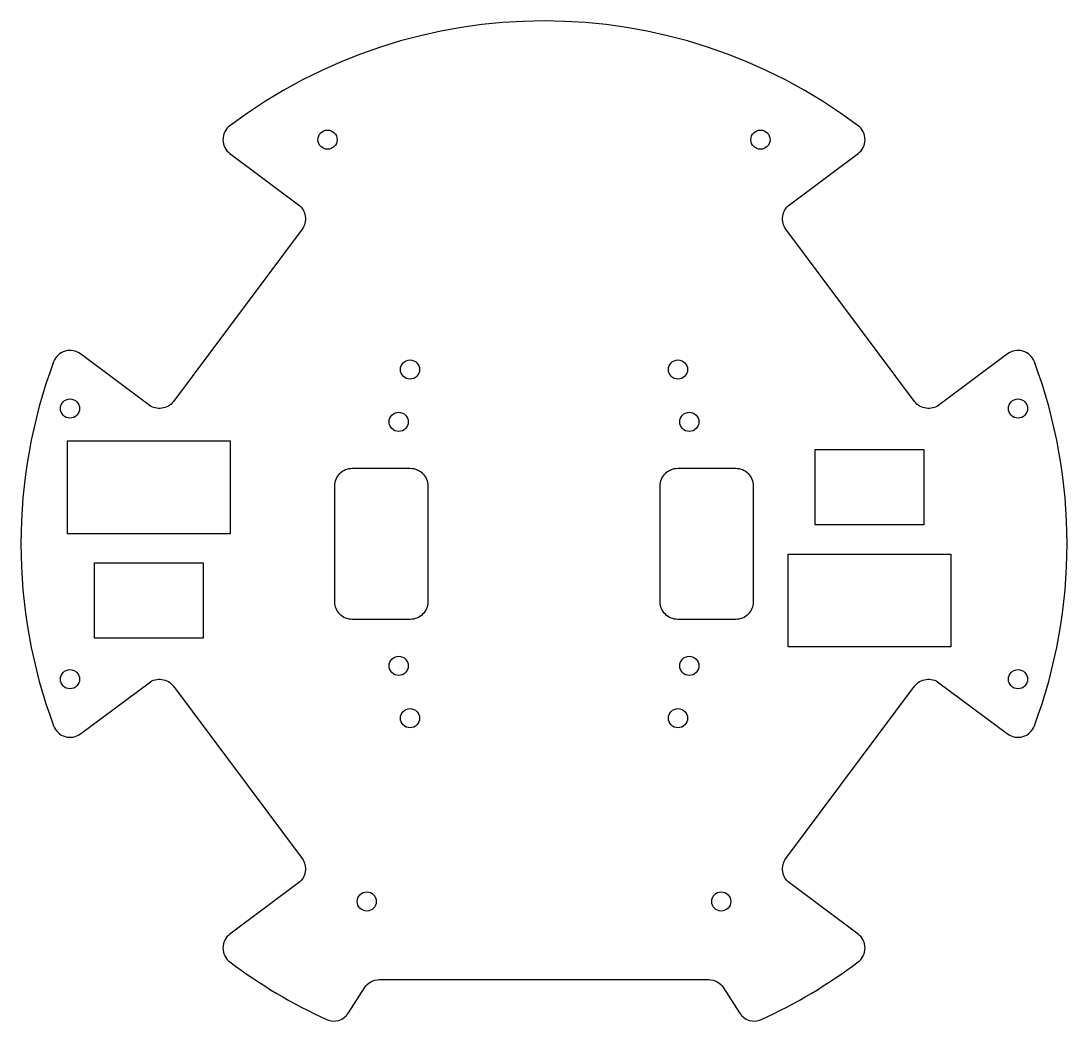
# Model space of a CAD drawing. Header units: millimetres. Extents: x -90 to 90, y -82 to 90.
import ezdxf

# ---------------------------------------------------------------- set-up
doc = ezdxf.new("R2010")
doc.units = ezdxf.units.MM
doc.layers.get('0').update_dxf_attribs({"linetype": 'CONTINUOUS'})

msp = doc.modelspace()

# ---------------------------------------------------------------- linework, layer by layer
for points in [[(-42.24, -58.35), (-54.04, -67.16, 0.500524), (-54.05, -71.96, 0.053952), (-37.4, -81.86, 0.375269), (-33.62, -80.73), (-30.88, -76.4, -0.257319), (-28.35, -75), (28.35, -75, -0.257319), (30.88, -76.4), (33.62, -80.73, 0.375269), (37.4, -81.86, 0.053952), (54.05, -71.96, 0.500524), (54.04, -67.16), (42.24, -58.35, -0.414214), (41.63, -54.15), (63.76, -24.5, -0.414214), (67.96, -23.89), (79.76, -32.7, 0.500524), (84.37, -31.34, 0.179722), (84.37, 31.34, 0.500524), (79.76, 32.7), (67.96, 23.89, -0.414214), (63.76, 24.5), (41.63, 54.15, -0.414214), (42.24, 58.35), (54.04, 67.16, 0.500524), (54.05, 71.96, 0.333725), (-54.05, 71.96, 0.500524), (-54.04, 67.16), (-42.24, 58.35, -0.414214), (-41.63, 54.15), (-63.76, 24.5, -0.414214), (-67.96, 23.89), (-79.76, 32.7, 0.500524), (-84.37, 31.34, 0.179722), (-84.37, -31.34, 0.500524), (-79.76, -32.7), (-67.96, -23.89, -0.414214), (-63.76, -24.5), (-41.63, -54.15, -0.414214)], [(-36, -10), (-36, 10, -0.414214), (-33, 13), (-23, 13, -0.414214), (-20, 10), (-20, -10, -0.414214), (-23, -13), (-33, -13, -0.414214)], [(20, -10), (20, 10, -0.414214), (23, 13), (33, 13, -0.414214), (36, 10), (36, -10, -0.414214), (33, -13), (23, -13, -0.414214)]]:
    msp.add_lwpolyline(points, format="xyb", close=True)
for points in [[(-54, 17.75), (-54, 1.75), (-82, 1.75), (-82, 17.75)], [(46.65, 3.25), (46.65, 16.25), (65.35, 16.25), (65.35, 3.25)], [(42, -17.75), (42, -1.75), (70, -1.75), (70, -17.75)], [(-58.65, -3.25), (-58.65, -16.25), (-77.35, -16.25), (-77.35, -3.25)]]:
    msp.add_lwpolyline(points, close=True)
for centre in [(-37.25, 69.56), (37.25, 69.56), (-23.05, 30), (23.05, 30), (-81.56, 23.29), (81.56, 23.29), (-25, 21), (25, 21), (-25, -21), (25, -21), (-81.56, -23.29), (81.56, -23.29), (-23.05, -30), (23.05, -30), (-30.5, -61.55), (30.5, -61.55)]:
    msp.add_circle(centre, 1.65)

doc.saveas('drawing.dxf')
